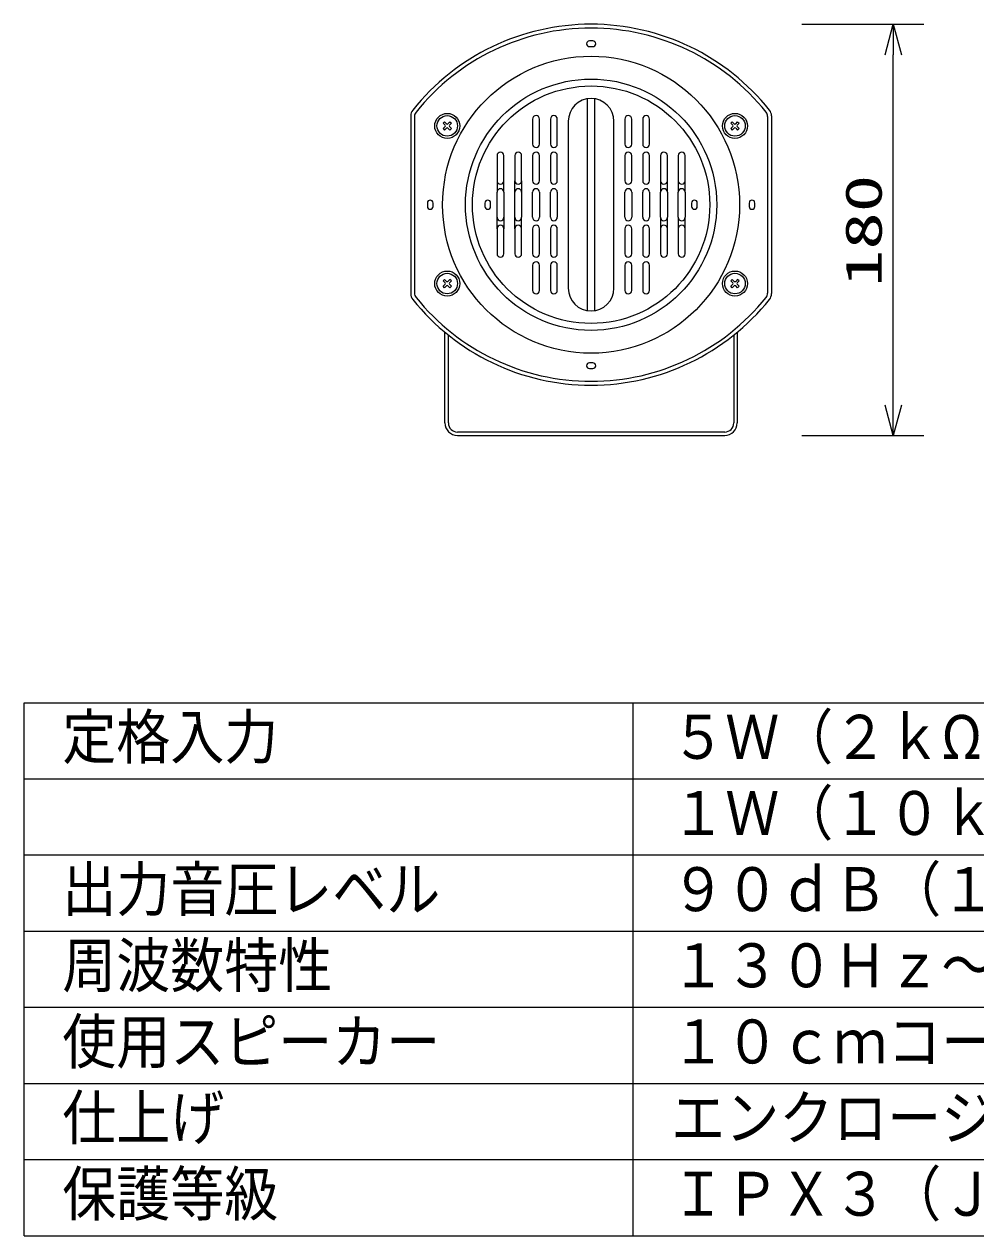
# Model space of a CAD drawing. Units: millimetres on the paper. Extents: x -401 to 401, y -280 to 280.
# Drawn here: x 131 to 193.5, y 125 to 204.6 of the extents above; entities that cross this region are included whole.
import ezdxf
from ezdxf.enums import TextEntityAlignment as Align

# ---------------------------------------------------------------- set-up
doc = ezdxf.new("R2010")
doc.units = ezdxf.units.MM
for name, color, linetype, lineweight in [('0-1_WAKU', 4, 'Continuous', 9), ('0-5_GAIKEI', 4, 'Continuous', 9), ('0-6_SUNPO', 7, 'Continuous', 9), ('0-7_MOJI1', 7, 'Continuous', 9)]:
    doc.layers.add(name, color=color, linetype=linetype, lineweight=lineweight)
doc.styles.add('ＭＳ ゴシック', font='')
doc.styles.get('ＭＳ ゴシック').set_extended_font_data('MS Gothic')

# ---------------------------------------------------------------- blocks, each defined once
blk = doc.blocks.new('_OPEN30')
at = {"layer": '0-6_SUNPO'}
blk.add_line((0, 0), (-1, 0), dxfattribs=at)
blk.add_lwpolyline([(-1, 0.2679), (0, 0), (-1, -0.2679)], dxfattribs=at)

msp = doc.modelspace()

# ---------------------------------------------------------------- linework, layer by layer
at = {"layer": '0-1_WAKU', "color": 3}
for p, q in [((131.011, 160.017), (256.011, 160.017)), ((131.011, 125.017), (131.011, 160.017)), ((171.011, 125.017), (171.011, 160.017)), ((131.011, 125.017), (256.011, 125.017))]:
    msp.add_line(p, q, dxfattribs=at)
at = {"layer": '0-1_WAKU'}
for p, q in [((131.011, 155.017), (256.011, 155.017)), ((131.011, 150.017), (256.011, 150.017)), ((131.011, 145.017), (256.011, 145.017)), ((131.011, 140.017), (256.011, 140.017)), ((131.011, 135.017), (256.011, 135.017)), ((131.011, 130.017), (256.011, 130.017))]:
    msp.add_line(p, q, dxfattribs=at)
at = {"layer": '0-5_GAIKEI'}
for p, q in [((168.357, 203.466), (168.132, 203.466)), ((168.132, 203.091), (168.357, 203.091)), ((168.019, 198.261), (168.019, 199.669)), ((168.469, 199.669), (168.469, 198.261)), ((156.649, 198.512), (156.649, 192.711)), ((158.524, 198.061), (158.619, 198.156)), ((158.619, 198.156), (158.747, 198.029)), ((164.404, 198.336), (164.404, 196.686)), ((164.854, 196.686), (164.854, 198.336)), ((165.574, 198.336), (165.574, 196.686)), ((166.024, 196.686), (166.024, 198.336)), ((166.744, 198.186), (166.744, 192.711)), ((168.019, 192.711), (168.019, 198.261)), ((168.469, 198.261), (168.469, 192.711)), ((169.744, 192.711), (169.744, 198.186)), ((170.464, 198.336), (170.464, 196.686)), ((170.914, 196.686), (170.914, 198.336)), ((171.634, 198.336), (171.634, 196.686)), ((172.084, 196.686), (172.084, 198.336)), ((177.424, 198.061), (177.519, 198.156)), ((177.519, 198.156), (177.647, 198.029)), ((177.742, 198.029), (177.869, 198.156)), ((177.869, 198.156), (177.965, 198.061)), ((179.839, 198.512), (179.839, 186.909)), ((158.524, 198.061), (158.651, 197.933)), ((158.524, 197.711), (158.651, 197.838)), ((158.524, 197.711), (158.619, 197.615)), ((158.619, 197.615), (158.747, 197.742)), ((158.842, 197.742), (158.969, 197.615)), ((158.938, 197.933), (159.065, 198.061)), ((158.938, 197.838), (159.065, 197.711)), ((158.969, 197.615), (159.065, 197.711)), ((177.424, 198.061), (177.551, 197.933)), ((177.424, 197.711), (177.551, 197.838)), ((177.424, 197.711), (177.519, 197.615)), ((177.519, 197.615), (177.647, 197.742)), ((177.742, 197.742), (177.869, 197.615)), ((177.838, 197.933), (177.965, 198.061)), ((177.838, 197.838), (177.965, 197.711)), ((177.869, 197.615), (177.965, 197.711)), ((162.064, 195.936), (162.064, 194.286)), ((162.514, 194.286), (162.514, 195.936)), ((163.234, 195.936), (163.234, 194.286)), ((163.684, 194.286), (163.684, 195.936)), ((164.404, 195.936), (164.404, 194.286)), ((164.854, 194.286), (164.854, 195.936)), ((165.574, 195.936), (165.574, 194.286)), ((166.024, 194.286), (166.024, 195.936)), ((170.464, 195.936), (170.464, 194.286)), ((170.914, 194.286), (170.914, 195.936)), ((171.634, 195.936), (171.634, 194.286)), ((172.084, 194.286), (172.084, 195.936)), ((172.804, 195.936), (172.804, 194.286)), ((173.254, 194.286), (173.254, 195.936)), ((173.974, 195.936), (173.974, 194.286)), ((174.424, 194.286), (174.424, 195.936)), ((162.064, 194.286), (162.064, 193.536)), ((162.514, 193.536), (162.514, 194.286)), ((163.234, 193.536), (163.234, 194.286)), ((163.684, 194.286), (163.684, 193.536)), ((172.804, 194.286), (172.804, 193.536)), ((173.254, 193.536), (173.254, 194.286)), ((173.974, 194.286), (173.974, 193.536)), ((174.424, 193.536), (174.424, 194.286)), ((162.064, 192.711), (162.064, 193.536)), ((162.514, 193.536), (162.514, 192.711)), ((163.234, 192.711), (163.234, 193.536)), ((163.684, 193.536), (163.684, 192.711)), ((164.404, 192.711), (164.404, 193.536)), ((164.854, 193.536), (164.854, 192.711)), ((165.574, 192.711), (165.574, 193.536)), ((166.024, 193.536), (166.024, 192.711)), ((170.464, 192.711), (170.464, 193.536)), ((170.914, 193.536), (170.914, 192.711)), ((171.634, 192.711), (171.634, 193.536)), ((172.084, 193.536), (172.084, 192.711)), ((172.804, 192.711), (172.804, 193.536)), ((173.254, 193.536), (173.254, 192.711)), ((173.974, 192.711), (173.974, 193.536)), ((174.424, 193.536), (174.424, 192.711)), ((156.649, 192.711), (156.649, 186.909)), ((157.489, 192.823), (157.489, 192.598)), ((157.864, 192.598), (157.864, 192.823)), ((161.269, 192.823), (161.269, 192.598)), ((161.644, 192.598), (161.644, 192.823)), ((162.064, 191.886), (162.064, 192.711)), ((162.514, 192.711), (162.514, 191.886)), ((163.234, 191.886), (163.234, 192.711)), ((163.684, 192.711), (163.684, 191.886)), ((164.404, 191.886), (164.404, 192.711)), ((164.854, 192.711), (164.854, 191.886)), ((165.574, 191.886), (165.574, 192.711)), ((166.024, 192.711), (166.024, 191.886)), ((166.744, 192.711), (166.744, 187.236)), ((168.019, 187.161), (168.019, 192.711)), ((168.469, 192.711), (168.469, 187.161)), ((169.744, 187.236), (169.744, 192.711)), ((170.464, 191.886), (170.464, 192.711)), ((170.914, 192.711), (170.914, 191.886)), ((171.634, 191.886), (171.634, 192.711)), ((172.084, 192.711), (172.084, 191.886)), ((172.804, 191.886), (172.804, 192.711)), ((173.254, 192.711), (173.254, 191.886)), ((173.974, 191.886), (173.974, 192.711)), ((174.424, 192.711), (174.424, 191.886)), ((174.844, 192.823), (174.844, 192.598)), ((175.219, 192.598), (175.219, 192.823)), ((178.624, 192.823), (178.624, 192.598)), ((178.999, 192.598), (178.999, 192.823)), ((162.064, 191.136), (162.064, 191.886)), ((162.514, 191.886), (162.514, 191.136)), ((163.234, 191.136), (163.234, 191.886)), ((163.684, 191.136), (163.684, 191.886)), ((173.254, 191.136), (173.254, 191.886)), ((173.974, 191.886), (173.974, 191.136)), ((174.424, 191.136), (174.424, 191.886)), ((162.064, 191.136), (162.064, 189.486)), ((162.514, 189.486), (162.514, 191.136)), ((163.234, 191.136), (163.234, 189.486)), ((163.684, 189.486), (163.684, 191.136)), ((164.404, 191.136), (164.404, 189.486)), ((164.854, 189.486), (164.854, 191.136)), ((165.574, 191.136), (165.574, 189.486)), ((166.024, 189.486), (166.024, 191.136)), ((170.464, 191.136), (170.464, 189.486)), ((170.914, 189.486), (170.914, 191.136)), ((171.634, 191.136), (171.634, 189.486)), ((172.084, 189.486), (172.084, 191.136)), ((173.254, 189.486), (173.254, 191.136)), ((173.974, 191.136), (173.974, 189.486)), ((174.424, 189.486), (174.424, 191.136)), ((164.404, 188.736), (164.404, 187.086)), ((164.854, 187.086), (164.854, 188.736)), ((165.574, 188.736), (165.574, 187.086)), ((166.024, 187.086), (166.024, 188.736)), ((170.464, 188.736), (170.464, 187.086)), ((170.914, 187.086), (170.914, 188.736)), ((171.634, 188.736), (171.634, 187.086)), ((172.084, 187.086), (172.084, 188.736)), ((158.619, 187.806), (158.524, 187.711)), ((158.747, 187.679), (158.619, 187.806)), ((158.969, 187.806), (158.842, 187.679)), ((159.065, 187.711), (158.969, 187.806)), ((177.519, 187.806), (177.424, 187.711)), ((177.647, 187.679), (177.519, 187.806)), ((177.869, 187.806), (177.742, 187.679)), ((177.965, 187.711), (177.869, 187.806)), ((158.651, 187.583), (158.524, 187.711)), ((158.651, 187.488), (158.524, 187.361)), ((158.619, 187.265), (158.524, 187.361)), ((158.747, 187.392), (158.619, 187.265)), ((159.065, 187.711), (158.938, 187.583)), ((159.065, 187.361), (158.938, 187.488)), ((168.019, 185.753), (168.019, 187.161)), ((168.469, 187.161), (168.469, 185.753)), ((177.551, 187.583), (177.424, 187.711)), ((177.551, 187.488), (177.424, 187.361)), ((177.519, 187.265), (177.424, 187.361)), ((177.647, 187.392), (177.519, 187.265)), ((177.869, 187.265), (177.742, 187.392)), ((177.965, 187.711), (177.838, 187.583)), ((177.965, 187.361), (177.838, 187.488)), ((177.965, 187.361), (177.869, 187.265)), ((168.357, 182.331), (168.132, 182.331)), ((168.132, 181.956), (168.357, 181.956))]:
    msp.add_line(p, q, dxfattribs=at)
at = {"layer": '0-5_GAIKEI', "color": 7}
for p, q in [((156.394, 198.549), (156.394, 186.872)), ((180.094, 198.549), (180.094, 192.711)), ((180.094, 192.711), (180.094, 186.872)), ((158.644, 178.386), (158.644, 184.335)), ((158.869, 178.386), (158.869, 184.151)), ((177.619, 184.151), (177.619, 178.386)), ((177.844, 184.335), (177.844, 178.386)), ((168.244, 177.786), (159.469, 177.786)), ((159.469, 177.561), (168.244, 177.561)), ((177.019, 177.786), (168.244, 177.786)), ((168.244, 177.561), (177.019, 177.561))]:
    msp.add_line(p, q, dxfattribs=at)
at = {"layer": '0-5_GAIKEI'}
for points in [[(158.842, 198.029), (158.969, 198.156), (159.065, 198.061)], [(172.804, 191.886), (172.804, 191.136), (172.804, 189.486)], [(159.065, 187.361), (158.969, 187.265), (158.842, 187.392)]]:
    msp.add_lwpolyline(points, dxfattribs=at)
for centre, radius in [((168.244, 192.711), 9.75), ((168.244, 192.711), 8.25), ((168.244, 192.711), 7.796), ((158.794, 197.886), 0.823), ((158.794, 197.886), 0.675), ((177.694, 197.886), 0.823), ((177.694, 197.886), 0.823), ((177.694, 197.886), 0.675), ((158.794, 187.536), 0.823), ((158.794, 187.536), 0.675), ((177.694, 187.536), 0.823), ((177.694, 187.536), 0.675)]:
    msp.add_circle(centre, radius, dxfattribs=at)
at = {"layer": '0-5_GAIKEI', "color": 7}
for centre, radius, start, end in [((168.244, 189.561), 15, 90, 141.37517), ((168.244, 189.561), 15, 38.62483, 90), ((156.994, 198.549), 0.6, 141.37517, 180), ((179.494, 198.549), 0.6, 0, 38.62483), ((156.994, 186.872), 0.6, 180, 218.62483), ((168.244, 195.861), 15, 218.62483, 270), ((168.244, 195.861), 15, 270, 321.37517), ((179.494, 186.872), 0.6, 321.37517, 0), ((159.469, 178.386), 0.825, 180, 270), ((159.469, 178.386), 0.6, 180, 270), ((177.019, 178.386), 0.6, 270, 0), ((177.019, 178.386), 0.825, 270, 0)]:
    msp.add_arc(centre, radius, start, end, dxfattribs=at)
at = {"layer": '0-5_GAIKEI'}
for centre, radius, start, end in [((168.244, 189.561), 14.745, 90, 141.22792), ((168.244, 189.561), 14.745, 38.77208, 90), ((168.132, 203.278), 0.188, 90, 180), ((168.132, 203.278), 0.188, 180, 270), ((168.357, 203.278), 0.188, 0, 90), ((168.357, 203.278), 0.188, 270, 0), ((168.244, 198.186), 1.5, 90, 180), ((168.244, 198.186), 1.5, 0, 90), ((157.099, 198.512), 0.45, 141.22792, 180), ((164.629, 198.336), 0.225, 90, 180), ((164.629, 198.336), 0.225, 0, 90), ((165.799, 198.336), 0.225, 90, 180), ((165.799, 198.336), 0.225, 0, 90), ((170.689, 198.336), 0.225, 90, 180), ((170.689, 198.336), 0.225, 0, 90), ((171.859, 198.336), 0.225, 90, 180), ((171.859, 198.336), 0.225, 0, 90), ((179.389, 198.512), 0.45, 0, 38.77208), ((158.603, 197.886), 0.0675, 315, 45), ((158.794, 198.077), 0.0675, 225, 315), ((158.794, 197.695), 0.0675, 45, 135), ((158.985, 197.886), 0.0675, 135, 225), ((177.503, 197.886), 0.0675, 315, 45), ((177.694, 198.077), 0.0675, 225, 315), ((177.694, 197.695), 0.0675, 45, 135), ((177.885, 197.886), 0.0675, 135, 225), ((164.629, 196.686), 0.225, 180, 270), ((164.629, 196.686), 0.225, 270, 0), ((165.799, 196.686), 0.225, 180, 270), ((165.799, 196.686), 0.225, 270, 0), ((170.689, 196.686), 0.225, 180, 270), ((170.689, 196.686), 0.225, 270, 0), ((171.859, 196.686), 0.225, 180, 270), ((171.859, 196.686), 0.225, 270, 0), ((162.289, 195.936), 0.225, 90, 180), ((162.289, 195.936), 0.225, 0, 90), ((163.459, 195.936), 0.225, 90, 180), ((163.459, 195.936), 0.225, 0, 90), ((164.629, 195.936), 0.225, 90, 180), ((164.629, 195.936), 0.225, 0, 90), ((165.799, 195.936), 0.225, 90, 180), ((165.799, 195.936), 0.225, 0, 90), ((170.689, 195.936), 0.225, 90, 180), ((170.689, 195.936), 0.225, 0, 90), ((171.859, 195.936), 0.225, 90, 180), ((171.859, 195.936), 0.225, 0, 90), ((173.029, 195.936), 0.225, 90, 180), ((173.029, 195.936), 0.225, 0, 90), ((174.199, 195.936), 0.225, 90, 180), ((174.199, 195.936), 0.225, 0, 90), ((162.289, 194.286), 0.225, 180, 270), ((162.289, 194.286), 0.225, 270, 0), ((163.459, 194.286), 0.225, 180, 270), ((163.459, 194.286), 0.225, 270, 0), ((164.629, 194.286), 0.225, 180, 270), ((164.629, 194.286), 0.225, 270, 0), ((165.799, 194.286), 0.225, 180, 270), ((165.799, 194.286), 0.225, 270, 0), ((170.689, 194.286), 0.225, 180, 270), ((170.689, 194.286), 0.225, 270, 0), ((171.859, 194.286), 0.225, 180, 270), ((171.859, 194.286), 0.225, 270, 0), ((173.029, 194.286), 0.225, 180, 270), ((173.029, 194.286), 0.225, 270, 0), ((174.199, 194.286), 0.225, 180, 270), ((174.199, 194.286), 0.225, 270, 0), ((162.289, 193.536), 0.225, 90, 180), ((162.289, 193.536), 0.225, 0, 90), ((163.459, 193.536), 0.225, 90, 180), ((163.459, 193.536), 0.225, 0, 90), ((164.629, 193.536), 0.225, 90, 180), ((164.629, 193.536), 0.225, 0, 90), ((165.799, 193.536), 0.225, 90, 180), ((165.799, 193.536), 0.225, 0, 90), ((170.689, 193.536), 0.225, 90, 180), ((170.689, 193.536), 0.225, 0, 90), ((171.859, 193.536), 0.225, 90, 180), ((171.859, 193.536), 0.225, 0, 90), ((173.029, 193.536), 0.225, 90, 180), ((173.029, 193.536), 0.225, 0, 90), ((174.199, 193.536), 0.225, 90, 180), ((174.199, 193.536), 0.225, 0, 90), ((157.677, 192.823), 0.188, 90, 180), ((157.677, 192.598), 0.188, 180, 270), ((157.677, 192.823), 0.188, 0, 90), ((157.677, 192.598), 0.188, 270, 0), ((161.457, 192.823), 0.188, 90, 180), ((161.457, 192.598), 0.188, 180, 270), ((161.457, 192.823), 0.188, 0, 90), ((161.457, 192.598), 0.188, 270, 0), ((175.032, 192.823), 0.188, 90, 180), ((175.032, 192.598), 0.188, 180, 270), ((175.032, 192.823), 0.188, 0, 90), ((175.032, 192.598), 0.188, 270, 0), ((178.812, 192.823), 0.188, 90, 180), ((178.812, 192.598), 0.188, 180, 270), ((178.812, 192.823), 0.188, 0, 90), ((178.812, 192.598), 0.188, 270, 0), ((162.289, 191.886), 0.225, 180, 270), ((162.289, 191.886), 0.225, 270, 0), ((163.459, 191.886), 0.225, 180, 270), ((163.459, 191.886), 0.225, 270, 0), ((164.629, 191.886), 0.225, 180, 270), ((164.629, 191.886), 0.225, 270, 0), ((165.799, 191.886), 0.225, 180, 270), ((165.799, 191.886), 0.225, 270, 0), ((170.689, 191.886), 0.225, 180, 270), ((170.689, 191.886), 0.225, 270, 0), ((171.859, 191.886), 0.225, 180, 270), ((171.859, 191.886), 0.225, 270, 0), ((173.029, 191.886), 0.225, 180, 270), ((173.029, 191.886), 0.225, 270, 0), ((174.199, 191.886), 0.225, 180, 270), ((174.199, 191.886), 0.225, 270, 0), ((162.289, 191.136), 0.225, 90, 180), ((162.289, 191.136), 0.225, 0, 90), ((163.459, 191.136), 0.225, 90, 180), ((163.459, 191.136), 0.225, 0, 90), ((164.629, 191.136), 0.225, 90, 180), ((164.629, 191.136), 0.225, 0, 90), ((165.799, 191.136), 0.225, 90, 180), ((165.799, 191.136), 0.225, 0, 90), ((170.689, 191.136), 0.225, 90, 180), ((170.689, 191.136), 0.225, 0, 90), ((171.859, 191.136), 0.225, 90, 180), ((171.859, 191.136), 0.225, 0, 90), ((173.029, 191.136), 0.225, 90, 180), ((173.029, 191.136), 0.225, 0, 90), ((174.199, 191.136), 0.225, 90, 180), ((174.199, 191.136), 0.225, 0, 90), ((162.289, 189.486), 0.225, 180, 270), ((162.289, 189.486), 0.225, 270, 0), ((163.459, 189.486), 0.225, 180, 270), ((163.459, 189.486), 0.225, 270, 0), ((164.629, 189.486), 0.225, 180, 270), ((164.629, 189.486), 0.225, 270, 0), ((165.799, 189.486), 0.225, 180, 270), ((165.799, 189.486), 0.225, 270, 0), ((170.689, 189.486), 0.225, 180, 270), ((170.689, 189.486), 0.225, 270, 0), ((171.859, 189.486), 0.225, 180, 270), ((171.859, 189.486), 0.225, 270, 0), ((173.029, 189.486), 0.225, 180, 270), ((173.029, 189.486), 0.225, 270, 0), ((174.199, 189.486), 0.225, 180, 270), ((174.199, 189.486), 0.225, 270, 0), ((164.629, 188.736), 0.225, 90, 180), ((164.629, 188.736), 0.225, 0, 90), ((165.799, 188.736), 0.225, 90, 180), ((165.799, 188.736), 0.225, 0, 90), ((170.689, 188.736), 0.225, 90, 180), ((170.689, 188.736), 0.225, 0, 90), ((171.859, 188.736), 0.225, 90, 180), ((171.859, 188.736), 0.225, 0, 90), ((158.603, 187.536), 0.0675, 315, 45), ((158.794, 187.727), 0.0675, 225, 315), ((158.794, 187.345), 0.0675, 45, 135), ((158.985, 187.536), 0.0675, 135, 225), ((164.629, 187.086), 0.225, 180, 270), ((164.629, 187.086), 0.225, 270, 0), ((165.799, 187.086), 0.225, 180, 270), ((165.799, 187.086), 0.225, 270, 0), ((168.244, 187.236), 1.5, 180, 270), ((168.244, 187.236), 1.5, 270, 0), ((170.689, 187.086), 0.225, 180, 270), ((170.689, 187.086), 0.225, 270, 0), ((171.859, 187.086), 0.225, 180, 270), ((171.859, 187.086), 0.225, 270, 0), ((177.503, 187.536), 0.0675, 315, 45), ((177.694, 187.727), 0.0675, 225, 315), ((177.694, 187.345), 0.0675, 45, 135), ((177.885, 187.536), 0.0675, 135, 225), ((157.099, 186.909), 0.45, 180, 218.77208), ((168.244, 195.861), 14.745, 218.77208, 270), ((168.244, 195.861), 14.745, 270, 321.22792), ((179.389, 186.909), 0.45, 321.22792, 0), ((168.132, 182.143), 0.188, 90, 180), ((168.357, 182.143), 0.188, 0, 90), ((168.132, 182.143), 0.188, 180, 270), ((168.357, 182.143), 0.188, 270, 0)]:
    msp.add_arc(centre, radius, start, end, dxfattribs=at)
at = {"layer": '0-6_SUNPO'}
for p, q in [((182.094, 204.561), (190.094, 204.561)), ((188.094, 179.561), (188.094, 202.561)), ((182.094, 177.561), (190.094, 177.561))]:
    msp.add_line(p, q, dxfattribs=at)

# ---------------------------------------------------------------- block references
at = {"layer": '0-6_SUNPO', "xscale": 2, "yscale": 2}
for p, rotation in [((188.094, 204.561), 90), ((188.094, 177.561), 270)]:
    msp.add_blockref('_OPEN30', p, dxfattribs=dict(at, rotation=rotation))

# ---------------------------------------------------------------- texts
at = {"layer": '0-6_SUNPO', "style": 'ＭＳ ゴシック', "width": 1.5}
msp.add_text('180', height=2.405, rotation=90, dxfattribs=at).set_placement((188.057, 187.311), align=Align.BOTTOM_LEFT)
at = {"layer": '0-7_MOJI1', "style": 'ＭＳ ゴシック', "width": 0.9}
for s, p in [('定格入力', (133.511, 155.462)), ('５Ｗ（２ｋΩ）、３Ｗ（３．３ｋΩ）', (173.511, 155.462)), ('１Ｗ（１０ｋΩ）、０．５Ｗ（２０ｋΩ）', (173.511, 150.462)), ('出力音圧レベル', (133.511, 145.462)), ('９０ｄＢ（１Ｗ／１ｍ）', (173.511, 145.462)), ('周波数特性', (133.511, 140.462)), ('１３０Ｈｚ～１５ｋＨｚ（偏差２０ｄＢ）', (173.511, 140.462)), ('使用スピーカー', (133.511, 135.462)), ('１０ｃｍコーンスピーカー', (173.511, 135.462)), ('仕上げ', (133.511, 130.462)), ('エンクロージャー：耐候性ＡＢＳ樹脂', (173.511, 130.462)), ('保護等級', (133.511, 125.462)), ('ＩＰＸ３（ＪＩＳ\u3000Ｃ\u3000０９２０）', (173.511, 125.462))]:
    msp.add_text(s, height=2.889, dxfattribs=at).set_placement(p, align=Align.BOTTOM_LEFT)

doc.saveas('drawing.dxf')
